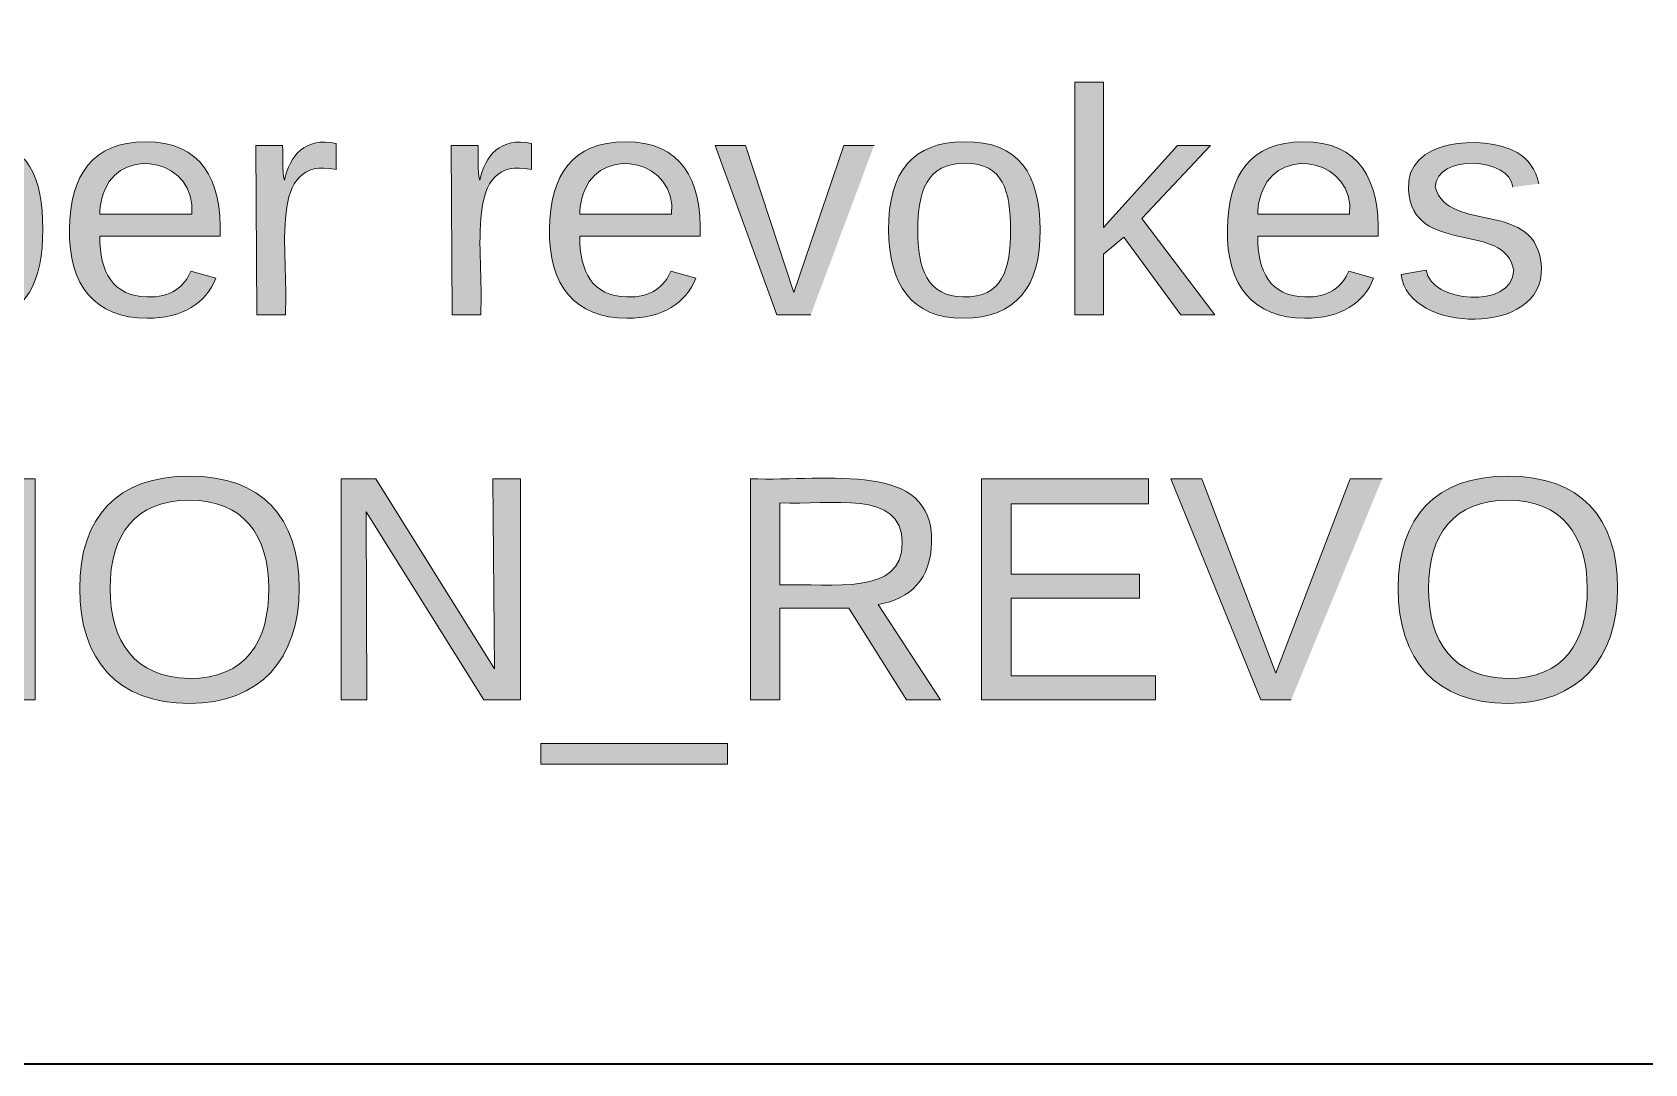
# Model space of a CAD drawing. Extents: x 3 to 1760, y 20 to 1040.
# Drawn here: x 929.1 to 1007.2, y 20 to 70 of the extents above; entities that cross this region are included whole.
import ezdxf

# ---------------------------------------------------------------- set-up
doc = ezdxf.new("R2010")
doc.units = 0
doc.header["$MEASUREMENT"] = 0
doc.layers.add('Layer 1', color=7, linetype='Continuous', lineweight=0)

# ---------------------------------------------------------------- blocks, each defined once
blk = doc.blocks.new('Block_173')
at = {"layer": 'Layer 1', "true_color": 0x282c33, "transparency": 33554687}
h = blk.add_hatch(color=250, dxfattribs=at)
h.dxf.hatch_style = 2
edge = h.paths.add_edge_path()
edge.add_spline(control_points=[(874.582, 67.022), (879.681, 67.324), (883.916, 66.676), (883.786, 61.75), (883.657, 58.38), (881.928, 56.306), (878.558, 56.306), (878.558, 56.306), (874.582, 56.306), (874.582, 56.306), (874.582, 56.306), (874.582, 67.022), (874.582, 67.022)], knot_values=[0, 0, 0, 0, 1, 1, 1, 2, 2, 2, 3, 3, 3, 4, 4, 4, 4], degree=3, periodic=0)
edge = h.paths.add_edge_path()
edge.add_spline(control_points=[(876.008, 57.472), (879.854, 57.127), (882.317, 58.164), (882.317, 61.75), (882.317, 65.336), (879.724, 66.114), (876.008, 65.855), (876.008, 65.855), (876.008, 57.472), (876.008, 57.472)], knot_values=[0, 0, 0, 0, 1, 1, 1, 2, 2, 2, 3, 3, 3, 3], degree=3, periodic=0)
edge.add_line((876.008, 57.472), (876.008, 57.472))
h = blk.add_hatch(color=250, dxfattribs=at)
h.dxf.hatch_style = 2
edge = h.paths.add_edge_path()
edge.add_spline(control_points=[(910.576, 56.306), (910.576, 56.306), (910.576, 67.583), (910.576, 67.583), (910.576, 67.583), (911.959, 67.583), (911.959, 67.583), (911.959, 67.583), (911.959, 56.306), (911.959, 56.306), (911.959, 56.306), (910.576, 56.306), (910.576, 56.306)], knot_values=[0, 0, 0, 0, 1, 1, 1, 2, 2, 2, 3, 3, 3, 4, 4, 4, 4], degree=3, periodic=0)
edge.add_line((910.576, 56.306), (910.576, 56.306))
h = blk.add_hatch(color=250, dxfattribs=at)
h.dxf.hatch_style = 2
edge = h.paths.add_edge_path()
edge.add_spline(control_points=[(943.805, 63.349), (940.434, 64.04), (941.515, 59.417), (941.342, 56.306), (941.342, 56.306), (939.959, 56.306), (939.959, 56.306), (939.959, 56.306), (939.916, 64.515), (939.916, 64.515), (939.916, 64.515), (941.212, 64.515), (941.212, 64.515), (941.255, 63.997), (941.169, 63.262), (941.298, 62.83), (941.558, 63.997), (942.292, 64.948), (943.805, 64.602), (943.805, 64.602), (943.805, 63.349), (943.805, 63.349)], knot_values=[0, 0, 0, 0, 1, 1, 1, 2, 2, 2, 3, 3, 3, 4, 4, 4, 5, 5, 5, 6, 6, 6, 7, 7, 7, 7], degree=3, periodic=0)
edge.add_line((943.805, 63.349), (943.805, 63.349))
h = blk.add_hatch(color=250, dxfattribs=at)
h.dxf.hatch_style = 2
edge = h.paths.add_edge_path()
edge.add_spline(control_points=[(888.798, 64.688), (891.521, 64.688), (892.515, 62.873), (892.428, 60.108), (892.428, 60.108), (886.595, 60.108), (886.595, 60.108), (886.595, 58.38), (887.2, 57.213), (888.885, 57.17), (890.008, 57.127), (890.743, 57.688), (891.002, 58.423), (891.002, 58.423), (892.212, 58.077), (892.212, 58.077), (891.737, 56.867), (890.613, 56.133), (888.885, 56.133), (886.379, 56.133), (885.082, 57.731), (885.126, 60.454), (885.169, 63.089), (886.249, 64.688), (888.798, 64.688)], knot_values=[0, 0, 0, 0, 1, 1, 1, 2, 2, 2, 3, 3, 3, 4, 4, 4, 5, 5, 5, 6, 6, 6, 7, 7, 7, 8, 8, 8, 8], degree=3, periodic=0)
edge = h.paths.add_edge_path()
edge.add_spline(control_points=[(891.045, 61.188), (891.305, 63.781), (887.761, 64.515), (886.854, 62.398), (886.724, 62.096), (886.595, 61.664), (886.595, 61.188), (886.595, 61.188), (891.045, 61.188), (891.045, 61.188)], knot_values=[0, 0, 0, 0, 1, 1, 1, 2, 2, 2, 3, 3, 3, 3], degree=3, periodic=0)
edge.add_line((891.045, 61.188), (891.045, 61.188))
h = blk.add_hatch(color=250, dxfattribs=at)
h.dxf.hatch_style = 2
edge = h.paths.add_edge_path()
edge.add_spline(control_points=[(897.786, 56.306), (897.786, 56.306), (896.144, 56.306), (896.144, 56.306), (896.144, 56.306), (893.163, 64.515), (893.163, 64.515), (893.163, 64.515), (894.632, 64.515), (894.632, 64.515), (894.632, 64.515), (896.965, 57.386), (896.965, 57.386), (896.965, 57.386), (899.385, 64.515), (899.385, 64.515), (899.385, 64.515), (900.854, 64.515), (900.854, 64.515)], knot_values=[0, 0, 0, 0, 1, 1, 1, 2, 2, 2, 3, 3, 3, 4, 4, 4, 5, 5, 5, 6, 6, 6, 6], degree=3, periodic=0)
edge.add_line((900.854, 64.515), (897.786, 56.306))
h = blk.add_hatch(color=250, dxfattribs=at)
h.dxf.hatch_style = 2
edge = h.paths.add_edge_path()
edge.add_spline(control_points=[(905.218, 64.688), (907.94, 64.688), (908.934, 62.873), (908.848, 60.108), (908.848, 60.108), (903.015, 60.108), (903.015, 60.108), (903.015, 58.38), (903.619, 57.213), (905.305, 57.17), (906.428, 57.127), (907.163, 57.688), (907.422, 58.423), (907.422, 58.423), (908.632, 58.077), (908.632, 58.077), (908.157, 56.867), (907.033, 56.133), (905.305, 56.133), (902.798, 56.133), (901.502, 57.731), (901.545, 60.454), (901.589, 63.089), (902.669, 64.688), (905.218, 64.688)], knot_values=[0, 0, 0, 0, 1, 1, 1, 2, 2, 2, 3, 3, 3, 4, 4, 4, 5, 5, 5, 6, 6, 6, 7, 7, 7, 8, 8, 8, 8], degree=3, periodic=0)
edge = h.paths.add_edge_path()
edge.add_spline(control_points=[(907.465, 61.188), (907.724, 63.781), (904.181, 64.515), (903.274, 62.398), (903.144, 62.096), (903.015, 61.664), (903.015, 61.188), (903.015, 61.188), (907.465, 61.188), (907.465, 61.188)], knot_values=[0, 0, 0, 0, 1, 1, 1, 2, 2, 2, 3, 3, 3, 3], degree=3, periodic=0)
edge.add_line((907.465, 61.188), (907.465, 61.188))
h = blk.add_hatch(color=250, dxfattribs=at)
h.dxf.hatch_style = 2
edge = h.paths.add_edge_path()
edge.add_spline(control_points=[(917.274, 64.688), (919.953, 64.731), (920.947, 63.089), (920.947, 60.41), (920.99, 57.688), (919.78, 56.133), (917.231, 56.133), (914.681, 56.133), (913.644, 57.818), (913.601, 60.41), (913.601, 63.262), (914.811, 64.688), (917.274, 64.688)], knot_values=[0, 0, 0, 0, 1, 1, 1, 2, 2, 2, 3, 3, 3, 4, 4, 4, 4], degree=3, periodic=0)
edge = h.paths.add_edge_path()
edge.add_spline(control_points=[(917.231, 57.17), (919.132, 57.127), (919.521, 58.509), (919.521, 60.41), (919.521, 62.269), (919.175, 63.651), (917.317, 63.651), (915.459, 63.651), (915.027, 62.269), (915.027, 60.41), (915.027, 58.552), (915.459, 57.213), (917.231, 57.17)], knot_values=[0, 0, 0, 0, 1, 1, 1, 2, 2, 2, 3, 3, 3, 4, 4, 4, 4], degree=3, periodic=0)
edge.add_line((917.231, 57.17), (917.231, 57.17))
h = blk.add_hatch(color=250, dxfattribs=at)
h.dxf.hatch_style = 2
edge = h.paths.add_edge_path()
edge.add_spline(control_points=[(926.564, 64.688), (928.94, 64.645), (929.589, 62.917), (929.589, 60.454), (929.589, 57.991), (928.897, 56.219), (926.564, 56.133), (925.224, 56.133), (924.447, 56.694), (923.971, 57.602), (923.971, 57.602), (924.015, 53.065), (924.015, 53.065), (924.015, 53.065), (922.632, 53.065), (922.632, 53.065), (922.632, 53.065), (922.589, 64.515), (922.589, 64.515), (922.589, 64.515), (923.928, 64.515), (923.928, 64.515), (923.928, 64.515), (924.015, 63.219), (924.015, 63.219), (924.447, 64.127), (925.224, 64.688), (926.564, 64.688)], knot_values=[0, 0, 0, 0, 1, 1, 1, 2, 2, 2, 3, 3, 3, 4, 4, 4, 5, 5, 5, 6, 6, 6, 7, 7, 7, 8, 8, 8, 9, 9, 9, 9], degree=3, periodic=0)
edge = h.paths.add_edge_path()
edge.add_spline(control_points=[(926.218, 57.17), (927.947, 57.17), (928.163, 58.639), (928.163, 60.41), (928.163, 62.182), (927.903, 63.565), (926.218, 63.608), (924.403, 63.608), (924.015, 62.225), (924.015, 60.324), (924.015, 58.466), (924.447, 57.17), (926.218, 57.17)], knot_values=[0, 0, 0, 0, 1, 1, 1, 2, 2, 2, 3, 3, 3, 4, 4, 4, 4], degree=3, periodic=0)
edge.add_line((926.218, 57.17), (926.218, 57.17))
h = blk.add_hatch(color=250, dxfattribs=at)
h.dxf.hatch_style = 2
edge = h.paths.add_edge_path()
edge.add_spline(control_points=[(934.558, 64.688), (937.28, 64.688), (938.274, 62.873), (938.187, 60.108), (938.187, 60.108), (932.354, 60.108), (932.354, 60.108), (932.354, 58.38), (932.959, 57.213), (934.644, 57.17), (935.768, 57.127), (936.502, 57.688), (936.761, 58.423), (936.761, 58.423), (937.971, 58.077), (937.971, 58.077), (937.496, 56.867), (936.373, 56.133), (934.644, 56.133), (932.138, 56.133), (930.842, 57.731), (930.885, 60.454), (930.928, 63.089), (932.008, 64.688), (934.558, 64.688)], knot_values=[0, 0, 0, 0, 1, 1, 1, 2, 2, 2, 3, 3, 3, 4, 4, 4, 5, 5, 5, 6, 6, 6, 7, 7, 7, 8, 8, 8, 8], degree=3, periodic=0)
edge = h.paths.add_edge_path()
edge.add_spline(control_points=[(936.805, 61.188), (937.064, 63.781), (933.521, 64.515), (932.613, 62.398), (932.484, 62.096), (932.354, 61.664), (932.354, 61.188), (932.354, 61.188), (936.805, 61.188), (936.805, 61.188)], knot_values=[0, 0, 0, 0, 1, 1, 1, 2, 2, 2, 3, 3, 3, 3], degree=3, periodic=0)
edge.add_line((936.805, 61.188), (936.805, 61.188))
at = {"layer": 'Layer 1'}
for points, knots in [([(874.582, 67.022), (879.681, 67.324), (883.916, 66.676), (883.786, 61.75), (883.657, 58.38), (881.928, 56.306), (878.558, 56.306), (878.558, 56.306), (874.582, 56.306), (874.582, 56.306), (874.582, 56.306), (874.582, 67.022), (874.582, 67.022)], [0, 0, 0, 0, 1, 1, 1, 2, 2, 2, 3, 3, 3, 4, 4, 4, 4]), ([(910.576, 56.306), (910.576, 56.306), (910.576, 67.583), (910.576, 67.583), (910.576, 67.583), (911.959, 67.583), (911.959, 67.583), (911.959, 67.583), (911.959, 56.306), (911.959, 56.306), (911.959, 56.306), (910.576, 56.306), (910.576, 56.306)], [0, 0, 0, 0, 1, 1, 1, 2, 2, 2, 3, 3, 3, 4, 4, 4, 4]), ([(876.008, 57.472), (879.854, 57.127), (882.317, 58.164), (882.317, 61.75), (882.317, 65.336), (879.724, 66.114), (876.008, 65.855), (876.008, 65.855), (876.008, 57.472), (876.008, 57.472)], [0, 0, 0, 0, 1, 1, 1, 2, 2, 2, 3, 3, 3, 3]), ([(943.805, 63.349), (940.434, 64.04), (941.515, 59.417), (941.342, 56.306), (941.342, 56.306), (939.959, 56.306), (939.959, 56.306), (939.959, 56.306), (939.916, 64.515), (939.916, 64.515), (939.916, 64.515), (941.212, 64.515), (941.212, 64.515), (941.255, 63.997), (941.169, 63.262), (941.298, 62.83), (941.558, 63.997), (942.292, 64.948), (943.805, 64.602), (943.805, 64.602), (943.805, 63.349), (943.805, 63.349)], [0, 0, 0, 0, 1, 1, 1, 2, 2, 2, 3, 3, 3, 4, 4, 4, 5, 5, 5, 6, 6, 6, 7, 7, 7, 7]), ([(888.798, 64.688), (891.521, 64.688), (892.515, 62.873), (892.428, 60.108), (892.428, 60.108), (886.595, 60.108), (886.595, 60.108), (886.595, 58.38), (887.2, 57.213), (888.885, 57.17), (890.008, 57.127), (890.743, 57.688), (891.002, 58.423), (891.002, 58.423), (892.212, 58.077), (892.212, 58.077), (891.737, 56.867), (890.613, 56.133), (888.885, 56.133), (886.379, 56.133), (885.082, 57.731), (885.126, 60.454), (885.169, 63.089), (886.249, 64.688), (888.798, 64.688)], [0, 0, 0, 0, 1, 1, 1, 2, 2, 2, 3, 3, 3, 4, 4, 4, 5, 5, 5, 6, 6, 6, 7, 7, 7, 8, 8, 8, 8]), ([(891.045, 61.188), (891.305, 63.781), (887.761, 64.515), (886.854, 62.398), (886.724, 62.096), (886.595, 61.664), (886.595, 61.188), (886.595, 61.188), (891.045, 61.188), (891.045, 61.188)], [0, 0, 0, 0, 1, 1, 1, 2, 2, 2, 3, 3, 3, 3]), ([(897.786, 56.306), (897.786, 56.306), (896.144, 56.306), (896.144, 56.306), (896.144, 56.306), (893.163, 64.515), (893.163, 64.515), (893.163, 64.515), (894.632, 64.515), (894.632, 64.515), (894.632, 64.515), (896.965, 57.386), (896.965, 57.386), (896.965, 57.386), (899.385, 64.515), (899.385, 64.515), (899.385, 64.515), (900.854, 64.515), (900.854, 64.515)], [0, 0, 0, 0, 1, 1, 1, 2, 2, 2, 3, 3, 3, 4, 4, 4, 5, 5, 5, 6, 6, 6, 6]), ([(905.218, 64.688), (907.94, 64.688), (908.934, 62.873), (908.848, 60.108), (908.848, 60.108), (903.015, 60.108), (903.015, 60.108), (903.015, 58.38), (903.619, 57.213), (905.305, 57.17), (906.428, 57.127), (907.163, 57.688), (907.422, 58.423), (907.422, 58.423), (908.632, 58.077), (908.632, 58.077), (908.157, 56.867), (907.033, 56.133), (905.305, 56.133), (902.798, 56.133), (901.502, 57.731), (901.545, 60.454), (901.589, 63.089), (902.669, 64.688), (905.218, 64.688)], [0, 0, 0, 0, 1, 1, 1, 2, 2, 2, 3, 3, 3, 4, 4, 4, 5, 5, 5, 6, 6, 6, 7, 7, 7, 8, 8, 8, 8]), ([(907.465, 61.188), (907.724, 63.781), (904.181, 64.515), (903.274, 62.398), (903.144, 62.096), (903.015, 61.664), (903.015, 61.188), (903.015, 61.188), (907.465, 61.188), (907.465, 61.188)], [0, 0, 0, 0, 1, 1, 1, 2, 2, 2, 3, 3, 3, 3]), ([(917.274, 64.688), (919.953, 64.731), (920.947, 63.089), (920.947, 60.41), (920.99, 57.688), (919.78, 56.133), (917.231, 56.133), (914.681, 56.133), (913.644, 57.818), (913.601, 60.41), (913.601, 63.262), (914.811, 64.688), (917.274, 64.688)], [0, 0, 0, 0, 1, 1, 1, 2, 2, 2, 3, 3, 3, 4, 4, 4, 4]), ([(926.564, 64.688), (928.94, 64.645), (929.589, 62.917), (929.589, 60.454), (929.589, 57.991), (928.897, 56.219), (926.564, 56.133), (925.224, 56.133), (924.447, 56.694), (923.971, 57.602), (923.971, 57.602), (924.015, 53.065), (924.015, 53.065), (924.015, 53.065), (922.632, 53.065), (922.632, 53.065), (922.632, 53.065), (922.589, 64.515), (922.589, 64.515), (922.589, 64.515), (923.928, 64.515), (923.928, 64.515), (923.928, 64.515), (924.015, 63.219), (924.015, 63.219), (924.447, 64.127), (925.224, 64.688), (926.564, 64.688)], [0, 0, 0, 0, 1, 1, 1, 2, 2, 2, 3, 3, 3, 4, 4, 4, 5, 5, 5, 6, 6, 6, 7, 7, 7, 8, 8, 8, 9, 9, 9, 9]), ([(934.558, 64.688), (937.28, 64.688), (938.274, 62.873), (938.187, 60.108), (938.187, 60.108), (932.354, 60.108), (932.354, 60.108), (932.354, 58.38), (932.959, 57.213), (934.644, 57.17), (935.768, 57.127), (936.502, 57.688), (936.761, 58.423), (936.761, 58.423), (937.971, 58.077), (937.971, 58.077), (937.496, 56.867), (936.373, 56.133), (934.644, 56.133), (932.138, 56.133), (930.842, 57.731), (930.885, 60.454), (930.928, 63.089), (932.008, 64.688), (934.558, 64.688)], [0, 0, 0, 0, 1, 1, 1, 2, 2, 2, 3, 3, 3, 4, 4, 4, 5, 5, 5, 6, 6, 6, 7, 7, 7, 8, 8, 8, 8]), ([(936.805, 61.188), (937.064, 63.781), (933.521, 64.515), (932.613, 62.398), (932.484, 62.096), (932.354, 61.664), (932.354, 61.188), (932.354, 61.188), (936.805, 61.188), (936.805, 61.188)], [0, 0, 0, 0, 1, 1, 1, 2, 2, 2, 3, 3, 3, 3]), ([(917.231, 57.17), (919.132, 57.127), (919.521, 58.509), (919.521, 60.41), (919.521, 62.269), (919.175, 63.651), (917.317, 63.651), (915.459, 63.651), (915.027, 62.269), (915.027, 60.41), (915.027, 58.552), (915.459, 57.213), (917.231, 57.17)], [0, 0, 0, 0, 1, 1, 1, 2, 2, 2, 3, 3, 3, 4, 4, 4, 4]), ([(926.218, 57.17), (927.947, 57.17), (928.163, 58.639), (928.163, 60.41), (928.163, 62.182), (927.903, 63.565), (926.218, 63.608), (924.403, 63.608), (924.015, 62.225), (924.015, 60.324), (924.015, 58.466), (924.447, 57.17), (926.218, 57.17)], [0, 0, 0, 0, 1, 1, 1, 2, 2, 2, 3, 3, 3, 4, 4, 4, 4])]:
    blk.add_open_spline(points, degree=3, knots=knots, dxfattribs=at)
blk = doc.blocks.new('Block_172')
at = {"layer": 'Layer 1'}
blk.add_blockref('Block_173', (0, 0), dxfattribs=at)
blk = doc.blocks.new('Block_175')
at = {"layer": 'Layer 1', "true_color": 0x282c33, "transparency": 33554687}
h = blk.add_hatch(color=250, dxfattribs=at)
h.dxf.hatch_style = 2
edge = h.paths.add_edge_path()
edge.add_spline(control_points=[(984.724, 56.306), (984.724, 56.306), (981.959, 60.065), (981.959, 60.065), (981.959, 60.065), (980.965, 59.244), (980.965, 59.244), (980.965, 59.244), (980.965, 56.306), (980.965, 56.306), (980.965, 56.306), (979.582, 56.306), (979.582, 56.306), (979.582, 56.306), (979.582, 67.583), (979.582, 67.583), (979.582, 67.583), (980.965, 67.583), (980.965, 67.583), (980.965, 67.583), (980.965, 60.54), (980.965, 60.54), (980.965, 60.54), (984.552, 64.515), (984.552, 64.515), (984.552, 64.515), (986.15, 64.515), (986.15, 64.515), (986.15, 64.515), (982.823, 60.972), (982.823, 60.972), (982.823, 60.972), (986.366, 56.306), (986.366, 56.306), (986.366, 56.306), (984.724, 56.306), (984.724, 56.306)], knot_values=[0, 0, 0, 0, 1, 1, 1, 2, 2, 2, 3, 3, 3, 4, 4, 4, 5, 5, 5, 6, 6, 6, 7, 7, 7, 8, 8, 8, 9, 9, 9, 10, 10, 10, 11, 11, 11, 12, 12, 12, 12], degree=3, periodic=0)
edge.add_line((984.724, 56.306), (984.724, 56.306))
h = blk.add_hatch(color=250, dxfattribs=at)
h.dxf.hatch_style = 2
edge = h.paths.add_edge_path()
edge.add_spline(control_points=[(953.268, 63.349), (949.897, 64.04), (950.977, 59.417), (950.805, 56.306), (950.805, 56.306), (949.422, 56.306), (949.422, 56.306), (949.422, 56.306), (949.379, 64.515), (949.379, 64.515), (949.379, 64.515), (950.675, 64.515), (950.675, 64.515), (950.718, 63.997), (950.632, 63.262), (950.761, 62.83), (951.021, 63.997), (951.755, 64.948), (953.268, 64.602), (953.268, 64.602), (953.268, 63.349), (953.268, 63.349)], knot_values=[0, 0, 0, 0, 1, 1, 1, 2, 2, 2, 3, 3, 3, 4, 4, 4, 5, 5, 5, 6, 6, 6, 7, 7, 7, 7], degree=3, periodic=0)
edge.add_line((953.268, 63.349), (953.268, 63.349))
h = blk.add_hatch(color=250, dxfattribs=at)
h.dxf.hatch_style = 2
edge = h.paths.add_edge_path()
edge.add_spline(control_points=[(1000.798, 62.485), (1000.669, 63.954), (997.082, 64.127), (997.039, 62.485), (997.687, 60.194), (1002.008, 61.966), (1002.181, 58.596), (1002.354, 55.225), (995.7, 55.398), (995.397, 58.25), (995.397, 58.25), (996.607, 58.466), (996.607, 58.466), (996.78, 56.91), (1000.798, 56.522), (1000.842, 58.466), (1000.41, 60.886), (995.959, 59.114), (995.743, 62.355), (995.57, 64.818), (999.286, 65.077), (1001.015, 64.17), (1001.533, 63.867), (1001.922, 63.349), (1002.052, 62.657)], knot_values=[0, 0, 0, 0, 1, 1, 1, 2, 2, 2, 3, 3, 3, 4, 4, 4, 5, 5, 5, 6, 6, 6, 7, 7, 7, 8, 8, 8, 8], degree=3, periodic=0)
edge.add_line((1002.052, 62.657), (1000.798, 62.485))
h = blk.add_hatch(color=250, dxfattribs=at)
h.dxf.hatch_style = 2
edge = h.paths.add_edge_path()
edge.add_spline(control_points=[(957.805, 64.688), (960.527, 64.688), (961.521, 62.873), (961.434, 60.108), (961.434, 60.108), (955.601, 60.108), (955.601, 60.108), (955.601, 58.38), (956.206, 57.213), (957.891, 57.17), (959.015, 57.127), (959.749, 57.688), (960.008, 58.423), (960.008, 58.423), (961.218, 58.077), (961.218, 58.077), (960.743, 56.867), (959.619, 56.133), (957.891, 56.133), (955.385, 56.133), (954.089, 57.731), (954.132, 60.454), (954.175, 63.089), (955.255, 64.688), (957.805, 64.688)], knot_values=[0, 0, 0, 0, 1, 1, 1, 2, 2, 2, 3, 3, 3, 4, 4, 4, 5, 5, 5, 6, 6, 6, 7, 7, 7, 8, 8, 8, 8], degree=3, periodic=0)
edge = h.paths.add_edge_path()
edge.add_spline(control_points=[(960.052, 61.188), (960.311, 63.781), (956.768, 64.515), (955.86, 62.398), (955.731, 62.096), (955.601, 61.664), (955.601, 61.188), (955.601, 61.188), (960.052, 61.188), (960.052, 61.188)], knot_values=[0, 0, 0, 0, 1, 1, 1, 2, 2, 2, 3, 3, 3, 3], degree=3, periodic=0)
edge.add_line((960.052, 61.188), (960.052, 61.188))
h = blk.add_hatch(color=250, dxfattribs=at)
h.dxf.hatch_style = 2
edge = h.paths.add_edge_path()
edge.add_spline(control_points=[(966.792, 56.306), (966.792, 56.306), (965.15, 56.306), (965.15, 56.306), (965.15, 56.306), (962.169, 64.515), (962.169, 64.515), (962.169, 64.515), (963.638, 64.515), (963.638, 64.515), (963.638, 64.515), (965.971, 57.386), (965.971, 57.386), (965.971, 57.386), (968.391, 64.515), (968.391, 64.515), (968.391, 64.515), (969.86, 64.515), (969.86, 64.515)], knot_values=[0, 0, 0, 0, 1, 1, 1, 2, 2, 2, 3, 3, 3, 4, 4, 4, 5, 5, 5, 6, 6, 6, 6], degree=3, periodic=0)
edge.add_line((969.86, 64.515), (966.792, 56.306))
h = blk.add_hatch(color=250, dxfattribs=at)
h.dxf.hatch_style = 2
edge = h.paths.add_edge_path()
edge.add_spline(control_points=[(974.224, 64.688), (976.903, 64.731), (977.897, 63.089), (977.897, 60.41), (977.94, 57.688), (976.731, 56.133), (974.181, 56.133), (971.632, 56.133), (970.595, 57.818), (970.552, 60.41), (970.552, 63.262), (971.761, 64.688), (974.224, 64.688)], knot_values=[0, 0, 0, 0, 1, 1, 1, 2, 2, 2, 3, 3, 3, 4, 4, 4, 4], degree=3, periodic=0)
edge = h.paths.add_edge_path()
edge.add_spline(control_points=[(974.181, 57.17), (976.082, 57.127), (976.471, 58.509), (976.471, 60.41), (976.471, 62.269), (976.126, 63.651), (974.268, 63.651), (972.41, 63.651), (971.977, 62.269), (971.977, 60.41), (971.977, 58.552), (972.41, 57.213), (974.181, 57.17)], knot_values=[0, 0, 0, 0, 1, 1, 1, 2, 2, 2, 3, 3, 3, 4, 4, 4, 4], degree=3, periodic=0)
edge.add_line((974.181, 57.17), (974.181, 57.17))
h = blk.add_hatch(color=250, dxfattribs=at)
h.dxf.hatch_style = 2
edge = h.paths.add_edge_path()
edge.add_spline(control_points=[(990.644, 64.688), (993.366, 64.688), (994.36, 62.873), (994.274, 60.108), (994.274, 60.108), (988.44, 60.108), (988.44, 60.108), (988.44, 58.38), (989.045, 57.213), (990.731, 57.17), (991.854, 57.127), (992.589, 57.688), (992.848, 58.423), (992.848, 58.423), (994.058, 58.077), (994.058, 58.077), (993.582, 56.867), (992.459, 56.133), (990.731, 56.133), (988.224, 56.133), (986.928, 57.731), (986.971, 60.454), (987.015, 63.089), (988.095, 64.688), (990.644, 64.688)], knot_values=[0, 0, 0, 0, 1, 1, 1, 2, 2, 2, 3, 3, 3, 4, 4, 4, 5, 5, 5, 6, 6, 6, 7, 7, 7, 8, 8, 8, 8], degree=3, periodic=0)
edge = h.paths.add_edge_path()
edge.add_spline(control_points=[(992.891, 61.188), (993.15, 63.781), (989.607, 64.515), (988.7, 62.398), (988.57, 62.096), (988.44, 61.664), (988.44, 61.188), (988.44, 61.188), (992.891, 61.188), (992.891, 61.188)], knot_values=[0, 0, 0, 0, 1, 1, 1, 2, 2, 2, 3, 3, 3, 3], degree=3, periodic=0)
edge.add_line((992.891, 61.188), (992.891, 61.188))
at = {"layer": 'Layer 1'}
for points, knots in [([(984.724, 56.306), (984.724, 56.306), (981.959, 60.065), (981.959, 60.065), (981.959, 60.065), (980.965, 59.244), (980.965, 59.244), (980.965, 59.244), (980.965, 56.306), (980.965, 56.306), (980.965, 56.306), (979.582, 56.306), (979.582, 56.306), (979.582, 56.306), (979.582, 67.583), (979.582, 67.583), (979.582, 67.583), (980.965, 67.583), (980.965, 67.583), (980.965, 67.583), (980.965, 60.54), (980.965, 60.54), (980.965, 60.54), (984.552, 64.515), (984.552, 64.515), (984.552, 64.515), (986.15, 64.515), (986.15, 64.515), (986.15, 64.515), (982.823, 60.972), (982.823, 60.972), (982.823, 60.972), (986.366, 56.306), (986.366, 56.306), (986.366, 56.306), (984.724, 56.306), (984.724, 56.306)], [0, 0, 0, 0, 1, 1, 1, 2, 2, 2, 3, 3, 3, 4, 4, 4, 5, 5, 5, 6, 6, 6, 7, 7, 7, 8, 8, 8, 9, 9, 9, 10, 10, 10, 11, 11, 11, 12, 12, 12, 12]), ([(953.268, 63.349), (949.897, 64.04), (950.977, 59.417), (950.805, 56.306), (950.805, 56.306), (949.422, 56.306), (949.422, 56.306), (949.422, 56.306), (949.379, 64.515), (949.379, 64.515), (949.379, 64.515), (950.675, 64.515), (950.675, 64.515), (950.718, 63.997), (950.632, 63.262), (950.761, 62.83), (951.021, 63.997), (951.755, 64.948), (953.268, 64.602), (953.268, 64.602), (953.268, 63.349), (953.268, 63.349)], [0, 0, 0, 0, 1, 1, 1, 2, 2, 2, 3, 3, 3, 4, 4, 4, 5, 5, 5, 6, 6, 6, 7, 7, 7, 7]), ([(1000.798, 62.485), (1000.669, 63.954), (997.082, 64.127), (997.039, 62.485), (997.687, 60.194), (1002.008, 61.966), (1002.181, 58.596), (1002.354, 55.225), (995.7, 55.398), (995.397, 58.25), (995.397, 58.25), (996.607, 58.466), (996.607, 58.466), (996.78, 56.91), (1000.798, 56.522), (1000.842, 58.466), (1000.41, 60.886), (995.959, 59.114), (995.743, 62.355), (995.57, 64.818), (999.286, 65.077), (1001.015, 64.17), (1001.533, 63.867), (1001.922, 63.349), (1002.052, 62.657)], [0, 0, 0, 0, 1, 1, 1, 2, 2, 2, 3, 3, 3, 4, 4, 4, 5, 5, 5, 6, 6, 6, 7, 7, 7, 8, 8, 8, 8]), ([(957.805, 64.688), (960.527, 64.688), (961.521, 62.873), (961.434, 60.108), (961.434, 60.108), (955.601, 60.108), (955.601, 60.108), (955.601, 58.38), (956.206, 57.213), (957.891, 57.17), (959.015, 57.127), (959.749, 57.688), (960.008, 58.423), (960.008, 58.423), (961.218, 58.077), (961.218, 58.077), (960.743, 56.867), (959.619, 56.133), (957.891, 56.133), (955.385, 56.133), (954.089, 57.731), (954.132, 60.454), (954.175, 63.089), (955.255, 64.688), (957.805, 64.688)], [0, 0, 0, 0, 1, 1, 1, 2, 2, 2, 3, 3, 3, 4, 4, 4, 5, 5, 5, 6, 6, 6, 7, 7, 7, 8, 8, 8, 8]), ([(960.052, 61.188), (960.311, 63.781), (956.768, 64.515), (955.86, 62.398), (955.731, 62.096), (955.601, 61.664), (955.601, 61.188), (955.601, 61.188), (960.052, 61.188), (960.052, 61.188)], [0, 0, 0, 0, 1, 1, 1, 2, 2, 2, 3, 3, 3, 3]), ([(966.792, 56.306), (966.792, 56.306), (965.15, 56.306), (965.15, 56.306), (965.15, 56.306), (962.169, 64.515), (962.169, 64.515), (962.169, 64.515), (963.638, 64.515), (963.638, 64.515), (963.638, 64.515), (965.971, 57.386), (965.971, 57.386), (965.971, 57.386), (968.391, 64.515), (968.391, 64.515), (968.391, 64.515), (969.86, 64.515), (969.86, 64.515)], [0, 0, 0, 0, 1, 1, 1, 2, 2, 2, 3, 3, 3, 4, 4, 4, 5, 5, 5, 6, 6, 6, 6]), ([(974.224, 64.688), (976.903, 64.731), (977.897, 63.089), (977.897, 60.41), (977.94, 57.688), (976.731, 56.133), (974.181, 56.133), (971.632, 56.133), (970.595, 57.818), (970.552, 60.41), (970.552, 63.262), (971.761, 64.688), (974.224, 64.688)], [0, 0, 0, 0, 1, 1, 1, 2, 2, 2, 3, 3, 3, 4, 4, 4, 4]), ([(990.644, 64.688), (993.366, 64.688), (994.36, 62.873), (994.274, 60.108), (994.274, 60.108), (988.44, 60.108), (988.44, 60.108), (988.44, 58.38), (989.045, 57.213), (990.731, 57.17), (991.854, 57.127), (992.589, 57.688), (992.848, 58.423), (992.848, 58.423), (994.058, 58.077), (994.058, 58.077), (993.582, 56.867), (992.459, 56.133), (990.731, 56.133), (988.224, 56.133), (986.928, 57.731), (986.971, 60.454), (987.015, 63.089), (988.095, 64.688), (990.644, 64.688)], [0, 0, 0, 0, 1, 1, 1, 2, 2, 2, 3, 3, 3, 4, 4, 4, 5, 5, 5, 6, 6, 6, 7, 7, 7, 8, 8, 8, 8]), ([(992.891, 61.188), (993.15, 63.781), (989.607, 64.515), (988.7, 62.398), (988.57, 62.096), (988.44, 61.664), (988.44, 61.188), (988.44, 61.188), (992.891, 61.188), (992.891, 61.188)], [0, 0, 0, 0, 1, 1, 1, 2, 2, 2, 3, 3, 3, 3]), ([(974.181, 57.17), (976.082, 57.127), (976.471, 58.509), (976.471, 60.41), (976.471, 62.269), (976.126, 63.651), (974.268, 63.651), (972.41, 63.651), (971.977, 62.269), (971.977, 60.41), (971.977, 58.552), (972.41, 57.213), (974.181, 57.17)], [0, 0, 0, 0, 1, 1, 1, 2, 2, 2, 3, 3, 3, 4, 4, 4, 4])]:
    blk.add_open_spline(points, degree=3, knots=knots, dxfattribs=at)
blk = doc.blocks.new('Block_174')
at = {"layer": 'Layer 1'}
blk.add_blockref('Block_175', (0, 0), dxfattribs=at)
blk = doc.blocks.new('Block_177')
at = {"layer": 'Layer 1', "true_color": 0x282c33, "transparency": 33554687}
h = blk.add_hatch(color=250, dxfattribs=at)
h.dxf.hatch_style = 2
edge = h.paths.add_edge_path()
edge.add_spline(control_points=[(972.647, 45.287), (972.604, 43.515), (971.653, 42.522), (970.055, 42.262), (970.055, 42.262), (973.079, 37.639), (973.079, 37.639), (973.079, 37.639), (971.437, 37.639), (971.437, 37.639), (971.437, 37.639), (968.629, 42.09), (968.629, 42.09), (968.629, 42.09), (965.302, 42.09), (965.302, 42.09), (965.302, 42.09), (965.302, 37.639), (965.302, 37.639), (965.302, 37.639), (963.876, 37.639), (963.876, 37.639), (963.876, 37.639), (963.876, 48.355), (963.876, 48.355), (967.678, 48.225), (972.734, 49.262), (972.647, 45.287)], knot_values=[0, 0, 0, 0, 1, 1, 1, 2, 2, 2, 3, 3, 3, 4, 4, 4, 5, 5, 5, 6, 6, 6, 7, 7, 7, 8, 8, 8, 9, 9, 9, 9], degree=3, periodic=0)
edge = h.paths.add_edge_path()
edge.add_spline(control_points=[(965.302, 43.213), (967.894, 43.299), (971.221, 42.651), (971.221, 45.244), (971.221, 47.88), (967.764, 47.059), (965.302, 47.188), (965.302, 47.188), (965.302, 43.213), (965.302, 43.213)], knot_values=[0, 0, 0, 0, 1, 1, 1, 2, 2, 2, 3, 3, 3, 3], degree=3, periodic=0)
edge.add_line((965.302, 43.213), (965.302, 43.213))
h = blk.add_hatch(color=250, dxfattribs=at)
h.dxf.hatch_style = 2
edge = h.paths.add_edge_path()
edge.add_spline(control_points=[(936.697, 48.485), (940.197, 48.485), (942.011, 46.497), (942.011, 43.04), (942.011, 39.627), (940.11, 37.466), (936.697, 37.466), (933.197, 37.466), (931.382, 39.583), (931.382, 43.04), (931.382, 46.497), (933.197, 48.485), (936.697, 48.485)], knot_values=[0, 0, 0, 0, 1, 1, 1, 2, 2, 2, 3, 3, 3, 4, 4, 4, 4], degree=3, periodic=0)
edge = h.paths.add_edge_path()
edge.add_spline(control_points=[(936.697, 38.676), (939.419, 38.676), (940.542, 40.448), (940.542, 43.04), (940.542, 45.633), (939.289, 47.318), (936.697, 47.318), (934.061, 47.318), (932.851, 45.633), (932.851, 43.04), (932.851, 40.448), (934.061, 38.719), (936.697, 38.676)], knot_values=[0, 0, 0, 0, 1, 1, 1, 2, 2, 2, 3, 3, 3, 4, 4, 4, 4], degree=3, periodic=0)
edge.add_line((936.697, 38.676), (936.697, 38.676))
h = blk.add_hatch(color=250, dxfattribs=at)
h.dxf.hatch_style = 2
edge = h.paths.add_edge_path()
edge.add_spline(control_points=[(1000.561, 48.485), (1004.061, 48.485), (1005.876, 46.497), (1005.876, 43.04), (1005.876, 39.627), (1003.974, 37.466), (1000.561, 37.466), (997.061, 37.466), (995.246, 39.583), (995.246, 43.04), (995.246, 46.497), (997.061, 48.485), (1000.561, 48.485)], knot_values=[0, 0, 0, 0, 1, 1, 1, 2, 2, 2, 3, 3, 3, 4, 4, 4, 4], degree=3, periodic=0)
edge = h.paths.add_edge_path()
edge.add_spline(control_points=[(1000.561, 38.676), (1003.283, 38.676), (1004.406, 40.448), (1004.406, 43.04), (1004.406, 45.633), (1003.153, 47.318), (1000.561, 47.318), (997.925, 47.318), (996.715, 45.633), (996.715, 43.04), (996.715, 40.448), (997.925, 38.719), (1000.561, 38.676)], knot_values=[0, 0, 0, 0, 1, 1, 1, 2, 2, 2, 3, 3, 3, 4, 4, 4, 4], degree=3, periodic=0)
edge.add_line((1000.561, 38.676), (1000.561, 38.676))
h = blk.add_hatch(color=250, dxfattribs=at)
h.dxf.hatch_style = 2
edge = h.paths.add_edge_path()
edge.add_spline(control_points=[(927.752, 37.639), (927.752, 37.639), (927.752, 48.355), (927.752, 48.355), (927.752, 48.355), (929.221, 48.355), (929.221, 48.355), (929.221, 48.355), (929.221, 37.639), (929.221, 37.639), (929.221, 37.639), (927.752, 37.639), (927.752, 37.639)], knot_values=[0, 0, 0, 0, 1, 1, 1, 2, 2, 2, 3, 3, 3, 4, 4, 4, 4], degree=3, periodic=0)
edge.add_line((927.752, 37.639), (927.752, 37.639))
h = blk.add_hatch(color=250, dxfattribs=at)
h.dxf.hatch_style = 2
edge = h.paths.add_edge_path()
edge.add_spline(control_points=[(950.956, 37.639), (950.956, 37.639), (945.252, 46.756), (945.252, 46.756), (945.252, 46.756), (945.295, 37.639), (945.295, 37.639), (945.295, 37.639), (944.042, 37.639), (944.042, 37.639), (944.042, 37.639), (944.042, 48.355), (944.042, 48.355), (944.042, 48.355), (945.727, 48.355), (945.727, 48.355), (945.727, 48.355), (951.474, 39.151), (951.474, 39.151), (951.474, 39.151), (951.388, 48.355), (951.388, 48.355), (951.388, 48.355), (952.727, 48.355), (952.727, 48.355), (952.727, 48.355), (952.727, 37.639), (952.727, 37.639), (952.727, 37.639), (950.956, 37.639), (950.956, 37.639)], knot_values=[0, 0, 0, 0, 1, 1, 1, 2, 2, 2, 3, 3, 3, 4, 4, 4, 5, 5, 5, 6, 6, 6, 7, 7, 7, 8, 8, 8, 9, 9, 9, 10, 10, 10, 10], degree=3, periodic=0)
edge.add_line((950.956, 37.639), (950.956, 37.639))
h = blk.add_hatch(color=250, dxfattribs=at)
h.dxf.hatch_style = 2
edge = h.paths.add_edge_path()
edge.add_spline(control_points=[(975.067, 37.639), (975.067, 37.639), (975.067, 48.355), (975.067, 48.355), (975.067, 48.355), (983.147, 48.355), (983.147, 48.355), (983.147, 48.355), (983.147, 47.145), (983.147, 47.145), (983.147, 47.145), (976.493, 47.145), (976.493, 47.145), (976.493, 47.145), (976.493, 43.732), (976.493, 43.732), (976.493, 43.732), (982.715, 43.732), (982.715, 43.732), (982.715, 43.732), (982.715, 42.565), (982.715, 42.565), (982.715, 42.565), (976.493, 42.565), (976.493, 42.565), (976.493, 42.565), (976.493, 38.806), (976.493, 38.806), (976.493, 38.806), (983.493, 38.806), (983.493, 38.806), (983.493, 38.806), (983.493, 37.639), (983.493, 37.639), (983.493, 37.639), (975.067, 37.639), (975.067, 37.639)], knot_values=[0, 0, 0, 0, 1, 1, 1, 2, 2, 2, 3, 3, 3, 4, 4, 4, 5, 5, 5, 6, 6, 6, 7, 7, 7, 8, 8, 8, 9, 9, 9, 10, 10, 10, 11, 11, 11, 12, 12, 12, 12], degree=3, periodic=0)
edge.add_line((975.067, 37.639), (975.067, 37.639))
h = blk.add_hatch(color=250, dxfattribs=at)
h.dxf.hatch_style = 2
edge = h.paths.add_edge_path()
edge.add_spline(control_points=[(990.061, 37.639), (990.061, 37.639), (988.592, 37.639), (988.592, 37.639), (988.592, 37.639), (984.227, 48.355), (984.227, 48.355), (984.227, 48.355), (985.74, 48.355), (985.74, 48.355), (985.74, 48.355), (989.326, 38.935), (989.326, 38.935), (989.326, 38.935), (992.913, 48.355), (992.913, 48.355), (992.913, 48.355), (994.468, 48.355), (994.468, 48.355)], knot_values=[0, 0, 0, 0, 1, 1, 1, 2, 2, 2, 3, 3, 3, 4, 4, 4, 5, 5, 5, 6, 6, 6, 6], degree=3, periodic=0)
edge.add_line((994.468, 48.355), (990.061, 37.639))
h = blk.add_hatch(color=250, dxfattribs=at)
h.dxf.hatch_style = 2
edge = h.paths.add_edge_path()
edge.add_spline(control_points=[(953.721, 34.528), (953.721, 34.528), (953.721, 35.522), (953.721, 35.522), (953.721, 35.522), (962.752, 35.522), (962.752, 35.522), (962.752, 35.522), (962.752, 34.528), (962.752, 34.528), (962.752, 34.528), (953.721, 34.528), (953.721, 34.528)], knot_values=[0, 0, 0, 0, 1, 1, 1, 2, 2, 2, 3, 3, 3, 4, 4, 4, 4], degree=3, periodic=0)
edge.add_line((953.721, 34.528), (953.721, 34.528))
at = {"layer": 'Layer 1'}
for points, knots in [([(972.647, 45.287), (972.604, 43.515), (971.653, 42.522), (970.055, 42.262), (970.055, 42.262), (973.079, 37.639), (973.079, 37.639), (973.079, 37.639), (971.437, 37.639), (971.437, 37.639), (971.437, 37.639), (968.629, 42.09), (968.629, 42.09), (968.629, 42.09), (965.302, 42.09), (965.302, 42.09), (965.302, 42.09), (965.302, 37.639), (965.302, 37.639), (965.302, 37.639), (963.876, 37.639), (963.876, 37.639), (963.876, 37.639), (963.876, 48.355), (963.876, 48.355), (967.678, 48.225), (972.734, 49.262), (972.647, 45.287)], [0, 0, 0, 0, 1, 1, 1, 2, 2, 2, 3, 3, 3, 4, 4, 4, 5, 5, 5, 6, 6, 6, 7, 7, 7, 8, 8, 8, 9, 9, 9, 9]), ([(936.697, 48.485), (940.197, 48.485), (942.011, 46.497), (942.011, 43.04), (942.011, 39.627), (940.11, 37.466), (936.697, 37.466), (933.197, 37.466), (931.382, 39.583), (931.382, 43.04), (931.382, 46.497), (933.197, 48.485), (936.697, 48.485)], [0, 0, 0, 0, 1, 1, 1, 2, 2, 2, 3, 3, 3, 4, 4, 4, 4]), ([(1000.561, 48.485), (1004.061, 48.485), (1005.876, 46.497), (1005.876, 43.04), (1005.876, 39.627), (1003.974, 37.466), (1000.561, 37.466), (997.061, 37.466), (995.246, 39.583), (995.246, 43.04), (995.246, 46.497), (997.061, 48.485), (1000.561, 48.485)], [0, 0, 0, 0, 1, 1, 1, 2, 2, 2, 3, 3, 3, 4, 4, 4, 4]), ([(927.752, 37.639), (927.752, 37.639), (927.752, 48.355), (927.752, 48.355), (927.752, 48.355), (929.221, 48.355), (929.221, 48.355), (929.221, 48.355), (929.221, 37.639), (929.221, 37.639), (929.221, 37.639), (927.752, 37.639), (927.752, 37.639)], [0, 0, 0, 0, 1, 1, 1, 2, 2, 2, 3, 3, 3, 4, 4, 4, 4]), ([(950.956, 37.639), (950.956, 37.639), (945.252, 46.756), (945.252, 46.756), (945.252, 46.756), (945.295, 37.639), (945.295, 37.639), (945.295, 37.639), (944.042, 37.639), (944.042, 37.639), (944.042, 37.639), (944.042, 48.355), (944.042, 48.355), (944.042, 48.355), (945.727, 48.355), (945.727, 48.355), (945.727, 48.355), (951.474, 39.151), (951.474, 39.151), (951.474, 39.151), (951.388, 48.355), (951.388, 48.355), (951.388, 48.355), (952.727, 48.355), (952.727, 48.355), (952.727, 48.355), (952.727, 37.639), (952.727, 37.639), (952.727, 37.639), (950.956, 37.639), (950.956, 37.639)], [0, 0, 0, 0, 1, 1, 1, 2, 2, 2, 3, 3, 3, 4, 4, 4, 5, 5, 5, 6, 6, 6, 7, 7, 7, 8, 8, 8, 9, 9, 9, 10, 10, 10, 10]), ([(965.302, 43.213), (967.894, 43.299), (971.221, 42.651), (971.221, 45.244), (971.221, 47.88), (967.764, 47.059), (965.302, 47.188), (965.302, 47.188), (965.302, 43.213), (965.302, 43.213)], [0, 0, 0, 0, 1, 1, 1, 2, 2, 2, 3, 3, 3, 3]), ([(975.067, 37.639), (975.067, 37.639), (975.067, 48.355), (975.067, 48.355), (975.067, 48.355), (983.147, 48.355), (983.147, 48.355), (983.147, 48.355), (983.147, 47.145), (983.147, 47.145), (983.147, 47.145), (976.493, 47.145), (976.493, 47.145), (976.493, 47.145), (976.493, 43.732), (976.493, 43.732), (976.493, 43.732), (982.715, 43.732), (982.715, 43.732), (982.715, 43.732), (982.715, 42.565), (982.715, 42.565), (982.715, 42.565), (976.493, 42.565), (976.493, 42.565), (976.493, 42.565), (976.493, 38.806), (976.493, 38.806), (976.493, 38.806), (983.493, 38.806), (983.493, 38.806), (983.493, 38.806), (983.493, 37.639), (983.493, 37.639), (983.493, 37.639), (975.067, 37.639), (975.067, 37.639)], [0, 0, 0, 0, 1, 1, 1, 2, 2, 2, 3, 3, 3, 4, 4, 4, 5, 5, 5, 6, 6, 6, 7, 7, 7, 8, 8, 8, 9, 9, 9, 10, 10, 10, 11, 11, 11, 12, 12, 12, 12]), ([(990.061, 37.639), (990.061, 37.639), (988.592, 37.639), (988.592, 37.639), (988.592, 37.639), (984.227, 48.355), (984.227, 48.355), (984.227, 48.355), (985.74, 48.355), (985.74, 48.355), (985.74, 48.355), (989.326, 38.935), (989.326, 38.935), (989.326, 38.935), (992.913, 48.355), (992.913, 48.355), (992.913, 48.355), (994.468, 48.355), (994.468, 48.355)], [0, 0, 0, 0, 1, 1, 1, 2, 2, 2, 3, 3, 3, 4, 4, 4, 5, 5, 5, 6, 6, 6, 6]), ([(936.697, 38.676), (939.419, 38.676), (940.542, 40.448), (940.542, 43.04), (940.542, 45.633), (939.289, 47.318), (936.697, 47.318), (934.061, 47.318), (932.851, 45.633), (932.851, 43.04), (932.851, 40.448), (934.061, 38.719), (936.697, 38.676)], [0, 0, 0, 0, 1, 1, 1, 2, 2, 2, 3, 3, 3, 4, 4, 4, 4]), ([(1000.561, 38.676), (1003.283, 38.676), (1004.406, 40.448), (1004.406, 43.04), (1004.406, 45.633), (1003.153, 47.318), (1000.561, 47.318), (997.925, 47.318), (996.715, 45.633), (996.715, 43.04), (996.715, 40.448), (997.925, 38.719), (1000.561, 38.676)], [0, 0, 0, 0, 1, 1, 1, 2, 2, 2, 3, 3, 3, 4, 4, 4, 4]), ([(953.721, 34.528), (953.721, 34.528), (953.721, 35.522), (953.721, 35.522), (953.721, 35.522), (962.752, 35.522), (962.752, 35.522), (962.752, 35.522), (962.752, 34.528), (962.752, 34.528), (962.752, 34.528), (953.721, 34.528), (953.721, 34.528)], [0, 0, 0, 0, 1, 1, 1, 2, 2, 2, 3, 3, 3, 4, 4, 4, 4])]:
    blk.add_open_spline(points, degree=3, knots=knots, dxfattribs=at)
blk = doc.blocks.new('Block_176')
at = {"layer": 'Layer 1'}
blk.add_blockref('Block_177', (0, 0), dxfattribs=at)
blk = doc.blocks.new('Block_171')
at = {"layer": 'Layer 1'}
for name in ['Block_172', 'Block_174', 'Block_176']:
    blk.add_blockref(name, (0, 0), dxfattribs=at)
blk = doc.blocks.new('Block_0')
at = {"layer": 'Layer 1', "color": 18, "lineweight": 35, "true_color": 0x000000}
blk.add_open_spline([(818.015, 80), (818.015, 80), (1058.015, 80), (1058.015, 80), (1058.015, 80), (1058.015, 20), (1058.015, 20), (1058.015, 20), (818.015, 20), (818.015, 20), (818.015, 20), (818.015, 80), (818.015, 80)], degree=3, knots=[0, 0, 0, 0, 1, 1, 1, 2, 2, 2, 3, 3, 3, 4, 4, 4, 4], dxfattribs=at)
at = {"layer": 'Layer 1'}
blk.add_blockref('Block_171', (0, 0), dxfattribs=at)

msp = doc.modelspace()

# ---------------------------------------------------------------- block references
at = {"layer": 'Layer 1'}
msp.add_blockref('Block_0', (0, 0), dxfattribs=at)

doc.saveas('drawing.dxf')
